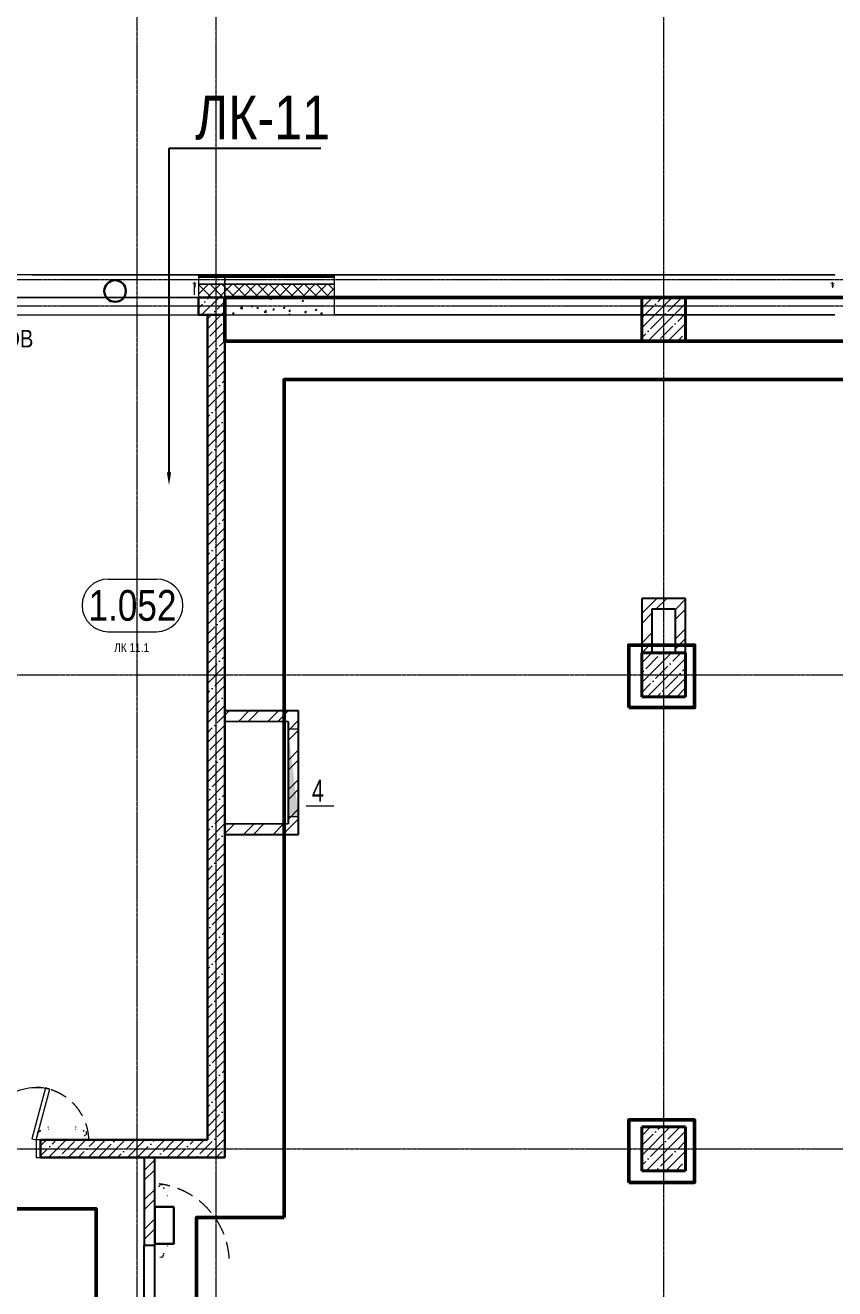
# Model space of a CAD drawing. Header units: millimetres. Extents: x -24360 to 609566, y -391049 to 148426.
# Drawn here: x 26325 to 35550, y 89305 to 103700 of the extents above; entities that cross this region are included whole.
import ezdxf
from ezdxf.enums import TextEntityAlignment as Align

# ---------------------------------------------------------------- set-up
doc = ezdxf.new("R2010")
doc.units = ezdxf.units.MM
for name, pattern in [('ACAD_ISO10W100', [18, 12, -3, 0, -3]), ('CENTER2', [28.575, 19.05, -3.175, 3.175, -3.175]), ('DASHED', [19.05, 12.7, -6.35]), ('HIDDEN2', [4.7625, 3.175, -1.5875])]:
    doc.linetypes.add(name, pattern=pattern)
doc.layers.get('Defpoints').update_dxf_attribs({"color": 140})
for name, color, linetype, lineweight in [('A-Wall-Open', 8, 'Continuous', 0), ('АР_Area', 5, 'Continuous', 5), ('АР_Двери_внутренние', 5, 'Continuous', 9), ('АР_Двери_внутренние_антипаника', 7, 'Continuous', 0), ('АР_Колонны', 70, 'Continuous', 30), ('АР_ЛК_марка', 6, 'Continuous', 5), ('АР_Отв. марка', 4, 'Continuous', 9), ('АР_Стены ЖБ', 7, 'Continuous', 30), ('АР_Стены кирпич', 32, 'Continuous', 25), ('АР_Стены ПЕНОблок', 52, 'Continuous', 20), ('АР_Тонкая', 254, 'Continuous', 5), ('АР_Утеплитель', 31, 'Continuous', 0), ('АР_Штриховка', 8, 'Continuous', 0), ('Витражные конструкции', 252, 'Continuous', 15), ('ОВ_Отверстия', 1, 'Continuous', 5), ('ОВ_Отопление', 30, 'Continuous', 5), ('Оси', 1, 'ACAD_ISO10W100', 13), ('РД_Отметка', 7, 'Continuous', 0)]:
    doc.layers.add(name, color=color, linetype=linetype, lineweight=lineweight)
for name, color, linetype, lineweight, true_color in [('АР_Оси_РД_100', 7, 'Continuous', 0, 0x525252), ('МАГНИТЫ', 7, 'Continuous', 0, 0xd100d1), ('РД_Витраж_вн', 7, 'Continuous', 25, 0x148aff), ('РД_Оси_100', 7, 'Continuous', 0, 0x525252), ('РД_проем_инж перемыч_фахверк', 7, 'Continuous', 18, 0xff1f1f)]:
    doc.layers.add(name, color=color, linetype=linetype, lineweight=lineweight, true_color=true_color)
for name, color, linetype, lineweight, plot in [('КР_Балки-0.5', 60, 'Continuous', 50, False), ('РД_Витраж_проем', 80, 'Continuous', 0, False), ('РД_Проем', 230, 'Continuous', 0, False)]:
    doc.layers.add(name, color=color, linetype=linetype, lineweight=lineweight, plot=plot)
doc.styles.add('Arial0', font='arial.ttf')
doc.styles.add('style1', font='ARIALN.TTF')

# ---------------------------------------------------------------- blocks, each defined once
blk = doc.blocks.new('СОШ_2200_АР_ОСИ_М100_28.05.24')
at = {"layer": 'АР_Оси_РД_100', "linetype": 'CENTER2'}
for p, q in [((27600, -6155), (27600, 139938.679)), ((-5954.958, 96300), (119910, 96300)), ((-5954.958, 90900), (119910, 90900))]:
    blk.add_line(p, q, dxfattribs=at)
for points in [[(28500, -6155), (28500, 139938.679)], [(33600, 139938.679), (33600, -6155)], [(119910, 100950), (119410, 100800), (-5454.958, 100800), (-5954.958, 100950)], [(119910, 100350), (119410, 100500), (-5454.958, 100500), (-5954.958, 100350)]]:
    blk.add_lwpolyline(points, dxfattribs=at)
blk = doc.blocks.new('VS_5i5x45')
for p, q in [((-5, -4), (-5, 4)), ((-5, 4), (-5, 4)), ((-1, 4), (-5, 4)), ((-5, 0), (-5, 4)), ((-1, 3), (-5, 3)), ((-5, 0), (-5, -4)), ((-1, 3), (-3, 3)), ((-1, 5), (-1, 4)), ((-1, 5), (-1, 5)), ((-1, 5), (-1, 0)), ((-1, 0), (-1, 5)), ((-1, 3), (24, 3)), ((-1, 0), (-1, -5)), ((-1, -5), (-1, 0)), ((24, 3), (25, -3)), ((24, 2), (24, 3)), ((24, 2), (25, -2)), ((24, 2), (25, 2)), ((25, 2), (26, 3)), ((25, 2), (26, -2)), ((26, 3), (27, -3)), ((26, 2), (26, 3)), ((26, 2), (27, -2)), ((26, 2), (27, 2)), ((27, 3), (28, -3)), ((27, 2), (27, 3)), ((28, 2), (27, 3)), ((27, 2), (28, -2)), ((28, 2), (29, -2)), ((28, 2), (29, 2)), ((29, 3), (30, -3)), ((30, 2), (29, 3)), ((29, 2), (29, 3)), ((29, 2), (30, -2)), ((30, 2), (30, -2)), ((30, 2), (31, 2)), ((31, 3), (32, -3)), ((31, 2), (31, 3)), ((31, 2), (31, 3)), ((31, 2), (32, -2)), ((31, 2), (32, -2)), ((31, 2), (33, 2)), ((33, 3), (34, -3)), ((33, 2), (33, 3)), ((33, 2), (33, 3)), ((33, 2), (33, -2)), ((33, 2), (34, -2)), ((33, 2), (34, 2)), ((34, 2), (35, 3)), ((34, 2), (35, -2)), ((35, 3), (36, -3)), ((35, 2), (35, 3)), ((35, 2), (36, -2)), ((35, 2), (36, 2)), ((36, 3), (37, -3)), ((36, 2), (36, 3)), ((37, 2), (36, 3)), ((36, 2), (37, -2)), ((37, 2), (38, -2)), ((37, 2), (38, 2)), ((38, 3), (39, -3)), ((38, 2), (38, 3)), ((39, 2), (38, 3)), ((38, 2), (39, -2)), ((39, 2), (39, -2)), ((39, 2), (40, 2)), ((40, 3), (41, -3)), ((40, 2), (40, 3)), ((40, 2), (40, 3)), ((40, 2), (42, 1)), ((40, 2), (41, -1)), ((40, 2), (41, -2)), ((42, 1), (42, 2)), ((42, 1), (42, 2)), ((42, 2), (43, -2)), ((42, 1), (44, 0)), ((42, 1), (42, -1)), ((42, 1), (43, -1)), ((43, -1), (44, 0)), ((-1, -3), (-5, -3)), ((-5, -4), (-5, -4)), ((-1, -4), (-5, -4)), ((-1, -3), (25, -3)), ((-1, -5), (-1, -4)), ((-1, -5), (-1, -5)), ((25, -2), (25, -3)), ((25, -2), (26, -2)), ((26, -2), (27, -3)), ((27, -2), (28, -2)), ((27, -2), (27, -3)), ((29, -2), (28, -3)), ((28, -2), (28, -3)), ((29, -2), (30, -2)), ((30, -2), (32, -2)), ((30, -2), (30, -3)), ((30, -2), (30, -3)), ((32, -2), (33, -2)), ((32, -2), (32, -3)), ((32, -2), (32, -3)), ((33, -2), (34, -3)), ((34, -2), (35, -2)), ((34, -2), (34, -3)), ((35, -2), (36, -3)), ((36, -2), (37, -2)), ((36, -2), (36, -3)), ((37, -2), (37, -3)), ((38, -2), (37, -3)), ((38, -2), (39, -2)), ((39, -2), (40, -2)), ((39, -2), (39, -3)), ((39, -2), (39, -3)), ((40, -2), (41, -2)), ((41, -1), (42, -1)), ((41, -1), (41, -3)), ((41, -2), (41, -3)), ((42, -1), (43, -2)), ((43, -1), (43, -2))]:
    blk.add_line(p, q)
for centre, radius, start, end in [((-4, 4), 1.48, 144.0604, 216.6704), ((6, 0), 10.5, 166.9324, 182.0307), ((-1, 4), 1.07, 125.3093, 234.6907), ((6, 0), 7.97, 159.8247, 200.1753), ((6, 0), 10.5, 177.9693, 193.0676), ((-4, -4), 1.48, 143.3296, 215.9396), ((-1, -4), 1.07, 125.3093, 234.6907)]:
    blk.add_arc(centre, radius, start, end)
blk = doc.blocks.new('крышка пустая')
at = {"layer": 'Витражные конструкции', "const_width": 0.6}
blk.add_lwpolyline([(28, 36), (10, 36), (5, 39), (-6, 39), (-12, 36), (-28, 36)], dxfattribs=at)
at = {"layer": 'Оси', "color": 1}
blk.add_line((0, 6), (0, 54), dxfattribs=at)
at = {"layer": 'Витражные конструкции', "ltscale": 25, "xscale": -1, "rotation": 89.99999999999997}
blk.add_blockref('VS_5i5x45', (0, 41), dxfattribs=at)
blk = doc.blocks.new('MOK-МаркаПом_овал_ареал')
for p, q in [((-2.75, 3), (2.75, 3)), ((-2.75, -3), (2.75, -3))]:
    blk.add_line(p, q)
for centre, radius, start, end in [((-2.75, 0), 3, 90, 270), ((2.75, 0), 3, 270, 90), ((-3.75, 0), 3.5, 0, 0.001)]:
    blk.add_arc(centre, radius, start, end)
at = {"color": 0, "style": 'style1'}
blk.add_attdef('АР-ПОМЕЩЕНИЕ:НОМЕР', text='', height=3.5, dxfattribs=at).set_placement((0, 0), align=Align.MIDDLE)
blk = doc.blocks.new('MOK-МаркаПроема инж.')
blk.add_line((-1.33, -1.75), (1.8, -1.75))
at = {"color": 0, "style": 'Arial0', "width": 0.7}
blk.add_attdef('АР-ПРОЕМ:Коробка', text='', height=2.5, dxfattribs=at).set_placement((0, 0), align=Align.MIDDLE)

msp = doc.modelspace()

# ---------------------------------------------------------------- hatches: boundary and pattern name
at = {"layer": 'АР_Штриховка', "linetype": 'Continuous', "lineweight": 0, "true_color": 0x000000}
h = msp.add_hatch(dxfattribs=at)
h.set_pattern_fill('_U', color=18, style=0, pattern_type=0)
h.set_pattern_definition([(360, (0, -3e-11), (-4e-22, 1), [])])
h.paths.add_polyline_path([(23899.999, 100855), (23899.999, 100830), (24499.999, 100830.002), (24499.999, 100855.002)], flags=0)
h.paths.add_polyline_path([(28300, 100855.011), (28300, 100830.011), (28599.999, 100830.012), (28599.999, 100855.012)], flags=0)
h = msp.add_hatch(dxfattribs=at)
h.set_pattern_fill('ANSI37', color=18, scale=30, angle=2e-20, style=0)
h.paths.add_polyline_path([(23900, 100750), (23900, 100600), (24500, 100600.002), (24500, 100750.002)], flags=0)
h.paths.add_polyline_path([(28300, 100750.011), (28300, 100600.011), (28600, 100600.012), (28600, 100750.012)], flags=0)
at = {"layer": 'АР_Штриховка', "linetype": 'Continuous', "lineweight": 5, "true_color": 0x000000}
h = msp.add_hatch(dxfattribs=at)
h.set_pattern_fill('ANSI35', color=18, scale=25, style=0)
h.paths.add_polyline_path([(28299.999, 100600), (28300, 100400), (28600, 100400.001), (28599.999, 100600.001)], flags=0)
h = msp.add_hatch(dxfattribs=at)
h.set_pattern_fill('ANSI35', color=18, scale=25, style=0)
h.paths.add_polyline_path([(33850, 100600), (33850, 100100), (33350, 100100), (33350, 100600)], flags=0)
h = msp.add_hatch(dxfattribs=at)
h.set_pattern_fill('ANSI35', color=18, scale=25, angle=-360, style=0)
h.paths.add_polyline_path([(28600, 100400), (28400, 100400), (28400, 91000), (28600, 90800)], flags=0)
at = {"layer": 'АР_Штриховка', "linetype": 'Continuous', "lineweight": 0, "true_color": 0x000000}
h = msp.add_hatch(dxfattribs=at)
h.set_pattern_fill('ANSI32', color=18, scale=25, style=0)
h.paths.add_polyline_path([(33350, 97170), (33470, 97050), (33730, 97050), (33850, 97170)], flags=0)
h = msp.add_hatch(dxfattribs=at)
h.set_pattern_fill('ANSI32', color=18, scale=25, angle=1.3e-14, style=0)
h.paths.add_polyline_path([(33350, 96550), (33470, 96550), (33470, 97050), (33350, 97170)], flags=0)
h = msp.add_hatch(dxfattribs=at)
h.set_pattern_fill('ANSI32', color=18, scale=25, angle=-360, style=0)
h.paths.add_polyline_path([(33850, 97170), (33730, 97050), (33730, 96550), (33850, 96550)], flags=0)
at = {"layer": 'АР_Штриховка', "linetype": 'Continuous', "lineweight": 5, "true_color": 0x000000}
h = msp.add_hatch(dxfattribs=at)
h.set_pattern_fill('ANSI35', color=18, scale=25, style=0)
h.paths.add_polyline_path([(33850, 96550), (33850, 96050), (33350, 96050), (33350, 96550)], flags=0)
at = {"layer": 'АР_Штриховка', "linetype": 'Continuous', "lineweight": 0, "true_color": 0x000000}
h = msp.add_hatch(dxfattribs=at)
h.set_pattern_fill('ANSI32', color=18, scale=25, angle=-360, style=0)
h.paths.add_polyline_path([(28600.251, 95890), (28600, 95770), (29320.406, 95768.494), (29440.406, 95888.244)], flags=0)
h = msp.add_hatch(dxfattribs=at)
h.set_pattern_fill('ANSI32', color=18, scale=25, angle=-360, style=0)
h.paths.add_polyline_path([(29440.406, 95888.244), (29320.406, 95768.494), (29320.406, 94600.545), (29440.406, 94480.636)], flags=0)
h = msp.add_hatch(dxfattribs=at)
h.set_pattern_fill('ANSI32', color=18, scale=25, angle=-360, style=0)
h.paths.add_polyline_path([(29440.406, 94480.636), (29320.406, 94600.545), (28600, 94600), (28600.091, 94480)], flags=0)
at = {"layer": 'АР_Штриховка', "linetype": 'Continuous', "lineweight": 5, "true_color": 0x000000}
h = msp.add_hatch(dxfattribs=at)
h.set_pattern_fill('ANSI35', color=18, scale=25, style=0)
h.paths.add_polyline_path([(33850, 91150), (33850, 90650), (33350, 90650), (33350, 91150)], flags=0)
h = msp.add_hatch(dxfattribs=at)
h.set_pattern_fill('ANSI35', color=18, scale=25, angle=360, style=0)
h.paths.add_polyline_path([(28600, 90800), (28400, 91000), (26500, 91000), (26500, 90800)], flags=0)
h.paths.add_polyline_path([(24700, 90800), (24700, 91000), (24400, 91000), (24400, 90800)], flags=0)
at = {"layer": 'АР_Штриховка', "linetype": 'Continuous', "lineweight": 0, "true_color": 0x000000}
h = msp.add_hatch(dxfattribs=at)
h.set_pattern_fill('ANSI32', color=18, scale=25, angle=-360, style=0)
h.paths.add_polyline_path([(27800, 90800), (27680, 90800), (27680, 89800), (27800, 89800)], flags=0)
h.paths.add_polyline_path([(27800, 87800), (27680, 87800), (27680, 87400), (27800, 87400)], flags=0)
at = {"layer": 'ОВ_Отверстия', "linetype": 'Continuous', "lineweight": 5, "true_color": 0x000000}
for points in [[(29320.406, 95685), (29320.406, 94685), (29380.406, 95185)], [(29320.406, 94685), (29440.406, 94685), (29380.406, 95185)]]:
    msp.add_hatch(color=18, dxfattribs=at).paths.add_polyline_path(points, flags=0)

# ---------------------------------------------------------------- linework, layer by layer
at = {"color": 2, "lineweight": 50}
for points in [[(29275, 90117.643), (29275, 99663), (44686.877, 99663), (44686.877, 90117.643)], [(13403, 90216), (27133, 90216), (27133, 86379)], [(29275, 90117.643), (28278, 90117.643), (28278, 71611), (44686.877, 71611), (44686.877, 90117.643)]]:
    msp.add_lwpolyline(points, dxfattribs=at)
for points in [[(33202, 95926), (33953, 95926), (33953, 96638), (33202, 96638)], [(33202, 90517.165), (33953, 90517.165), (33953, 91229.165), (33202, 91229.165)]]:
    msp.add_lwpolyline(points, close=True, dxfattribs=at)
at = {"layer": 'A-Wall-Open', "color": 18, "linetype": 'Continuous', "lineweight": 0, "true_color": 0x000000}
for p, q in [((26399.999, 100855.006), (28299.999, 100855.011)), ((29850, 100855), (35550, 100855)), ((26100.001, 100600), (28300.001, 100600)), ((26400, 100600.006), (28300, 100600.011)), ((26100.001, 100400), (28300.001, 100400)), ((29850, 100400), (35550, 100400))]:
    msp.add_line(p, q, dxfattribs=at)
at = {"layer": 'АР_Двери_внутренние', "color": 18, "linetype": 'Continuous', "lineweight": 9, "true_color": 0x000000}
for points in [[(26605.291, 91579.555), (26556.995, 91592.496), (26401.704, 91012.941), (26450, 91000)], [(26450, 90800), (26500, 90800), (26500, 91000), (26450, 91000)]]:
    msp.add_lwpolyline(points, close=True, dxfattribs=at)
at = {"layer": 'АР_Двери_внутренние', "color": 18, "linetype": 'Continuous', "lineweight": 9, "true_color": 0x000000, "extrusion": (0, 0, -1)}
msp.add_arc((-26450, 91000), 600, 0, 105, dxfattribs=at)
at = {"layer": 'АР_Двери_внутренние_антипаника', "color": 18, "linetype": 'DASHED', "lineweight": 0, "ltscale": 15, "true_color": 0x000000}
for centre, radius, start, end in [((26433.066, 90983.067), 617.165, 1.5733186, 88.4277149), ((27737.621, 89592.761), 914.173, 3.5898272, 82.9387636)]:
    msp.add_arc(centre, radius, start, end, dxfattribs=at)
at = {"layer": 'АР_Двери_внутренние_антипаника', "color": 18, "linetype": 'Continuous', "true_color": 0x000000}
for centre, radius, start, end in [((26587.033, 91147.145), 1, 0.0011429, 90.0011429), ((26587.033, 91122.678), 1, 270.0011429, 0.0011429), ((26900.28, 91147.151), 1, 90.0011429, 180.0011429), ((26900.281, 91122.684), 1, 180.0011429, 270.0011429), ((27463.758, 91042.621), 1000, 176.9230129, 179.0388329), ((25500.337, 91039.284), 1000, 3.3093829, 4.1227229), ((27986.981, 91039.333), 1000, 175.8795629, 176.6929029), ((26023.56, 91042.592), 1000, 0.9634529, 3.0792729), ((27842.6, 89490.782), 1000, 86.92187, 89.03769), ((27839.302, 91454.203), 1000, 273.30824, 274.12158), ((27922.675, 90367.505), 1, 180, 270), ((27947.142, 90367.505), 1, 270, 0), ((27839.302, 88703.302), 1000, 85.87842, 86.69176), ((27922.675, 89790), 1, 90, 180), ((27947.142, 89790), 1, 0, 90), ((27842.6, 90666.723), 1000, 270.96231, 273.07813)]:
    msp.add_arc(centre, radius, start, end, dxfattribs=at)
for p in [(26482.034, 91097.951), (27005.282, 91050.011), (27850, 90472.505), (27897.95, 89685)]:
    msp.add_point(p, dxfattribs=at)
at = {"layer": 'АР_Колонны', "color": 18, "linetype": 'HIDDEN2', "lineweight": 25, "true_color": 0x000000}
for p, q in [((33350, 100600), (33850, 100600)), ((33350, 100100), (33350, 100600)), ((33850, 100600), (33850, 100100)), ((33850, 100100), (33350, 100100)), ((33350, 96550), (33850, 96550)), ((33350, 96050), (33350, 96550)), ((33850, 96550), (33850, 96050)), ((33850, 96050), (33350, 96050)), ((33350, 91150), (33850, 91150)), ((33350, 90650), (33350, 91150)), ((33850, 91150), (33850, 90650)), ((33850, 90650), (33350, 90650))]:
    msp.add_line(p, q, dxfattribs=at)
at = {"layer": 'АР_Колонны', "color": 18, "linetype": 'Continuous', "lineweight": 30, "true_color": 0x000000}
for p, q in [((33350, 100600), (33350, 100100)), ((33850, 100600), (33350, 100600)), ((33850, 100100), (33850, 100600)), ((33350, 100100), (33850, 100100)), ((33350, 96550), (33350, 96050)), ((33850, 96550), (33350, 96550)), ((33850, 96050), (33850, 96550)), ((33350, 96050), (33850, 96050)), ((33350, 91150), (33350, 90650)), ((33850, 91150), (33350, 91150)), ((33850, 90650), (33850, 91150)), ((33350, 90650), (33850, 90650))]:
    msp.add_line(p, q, dxfattribs=at)
at = {"layer": 'АР_ЛК_марка', "color": 18, "linetype": 'ByBlock', "lineweight": -2, "true_color": 0x000000}
for p, q in [((27963.178, 98607.69), (27966.215, 102301.467)), ((27966.215, 102301.467), (28266.215, 102301.467)), ((28266.215, 102301.467), (29692.204, 102301.467))]:
    msp.add_line(p, q, dxfattribs=at)
at = {"layer": 'АР_ЛК_марка', "color": 18, "true_color": 0x000000}
msp.add_solid([(27988.178, 98607.669), (27963.054, 98457.69), (27938.178, 98607.711)], dxfattribs=at)
at = {"layer": 'АР_Стены ЖБ', "color": 18, "linetype": 'Continuous', "lineweight": 30, "true_color": 0x000000}
for p, q in [((28599.999, 100600.001), (28299.999, 100600)), ((28299.999, 100600), (28300, 100400)), ((28600, 100400.001), (28599.999, 100600.001)), ((28300, 100400), (28600, 100400.001)), ((28600, 100400), (28400, 100400)), ((28400, 100400), (28400, 91000)), ((28600, 90800), (28600, 100400)), ((28400, 91000), (26500, 91000)), ((26500, 91000), (26500, 90800)), ((26500, 90800), (28600, 90800))]:
    msp.add_line(p, q, dxfattribs=at)
at = {"layer": 'АР_Стены ЖБ', "color": 18, "linetype": 'Continuous', "lineweight": 40, "true_color": 0x000000}
for p, q in [((33350, 100100), (33350, 100600)), ((33350, 100600), (33850, 100600)), ((33850, 100600), (33850, 100100)), ((33850, 100100), (33350, 100100)), ((33350, 96050), (33350, 96550)), ((33350, 96550), (33850, 96550)), ((33850, 96550), (33850, 96050)), ((33850, 96050), (33350, 96050)), ((33350, 90650), (33350, 91150)), ((33350, 91150), (33850, 91150)), ((33850, 91150), (33850, 90650)), ((33850, 90650), (33350, 90650))]:
    msp.add_line(p, q, dxfattribs=at)
at = {"layer": 'АР_Стены кирпич', "color": 18, "linetype": 'Continuous', "lineweight": 25, "true_color": 0x000000}
for p, q in [((33850, 97170), (33350, 97170)), ((33350, 97170), (33350, 96550)), ((33850, 96550), (33850, 97170)), ((33470, 97050), (33730, 97050)), ((33470, 96550), (33470, 97050)), ((33730, 97050), (33730, 96550)), ((33350, 96550), (33470, 96550)), ((33730, 96550), (33850, 96550)), ((28600.251, 95890), (28600, 95770)), ((29440.406, 95888.244), (28600.251, 95890)), ((29440.406, 94480.636), (29440.406, 95888.244)), ((28600, 95770), (29320.406, 95768.494)), ((29320.406, 95768.494), (29320.406, 94600.545)), ((29320.406, 94600.545), (28600, 94600)), ((28600, 94600), (28600.091, 94480)), ((28600.091, 94480), (29440.406, 94480.636)), ((27800, 90800), (27680, 90800)), ((27680, 90800), (27680, 89800)), ((27800, 89800), (27800, 90800)), ((27680, 89800), (27800, 89800))]:
    msp.add_line(p, q, dxfattribs=at)
at = {"layer": 'АР_Стены ПЕНОблок', "color": 18, "linetype": 'Continuous', "lineweight": 20, "true_color": 0x000000}
for p, q in [((28600, 100600), (28600, 100400)), ((29850, 100600), (28600, 100600)), ((29850, 100400), (29850, 100600)), ((28600, 100400), (29850, 100400))]:
    msp.add_line(p, q, dxfattribs=at)
at = {"layer": 'АР_Тонкая', "color": 18, "linetype": 'Continuous', "lineweight": 5, "true_color": 0x000000}
for p, q in [((28599.999, 100855.012), (28300, 100855.011)), ((28300, 100855.011), (28300, 100830.011)), ((28599.999, 100830.012), (28300, 100830.011)), ((28300, 100830.011), (28599.999, 100830.012)), ((28300, 100830.011), (28300, 100750.011)), ((28599.999, 100830.012), (28599.999, 100855.012)), ((28600, 100750.012), (28599.999, 100830.012)), ((28600, 100855), (28600, 100830)), ((29850, 100855), (28600, 100855)), ((28600, 100830), (28600, 100750)), ((29850, 100830), (28600, 100830)), ((28600, 100830), (29850, 100830)), ((29850, 100830), (29850, 100855)), ((29850, 100750), (29850, 100830)), ((28300, 100750.011), (28600, 100750.012)), ((28600, 100750), (29850, 100750))]:
    msp.add_line(p, q, dxfattribs=at)
at = {"layer": 'АР_Утеплитель', "color": 18, "linetype": 'Continuous', "lineweight": 0, "true_color": 0x000000}
for p, q in [((28600, 100750.012), (28300, 100750.011)), ((28300, 100750.011), (28300, 100600.011)), ((28600, 100600.012), (28600, 100750.012)), ((28600, 100750), (28600, 100600)), ((29850, 100750), (28600, 100750)), ((29850, 100600), (29850, 100750)), ((28300, 100600.011), (28600, 100600.012)), ((28600, 100600), (29850, 100600))]:
    msp.add_line(p, q, dxfattribs=at)
at = {"layer": 'АР_Штриховка', "color": 18, "linetype": 'Continuous', "lineweight": 0, "true_color": 0x000000}
for p, q in [((28600, 100854), (29850, 100854)), ((28600, 100853), (29850, 100853)), ((28600, 100852), (29850, 100852)), ((28600, 100851), (29850, 100851)), ((28600, 100850), (29850, 100850)), ((28600, 100849), (29850, 100849)), ((28600, 100848), (29850, 100848)), ((28600, 100847), (29850, 100847)), ((28600, 100846), (29850, 100846)), ((28600, 100845), (29850, 100845)), ((28600, 100844), (29850, 100844)), ((28600, 100843), (29850, 100843)), ((28600, 100842), (29850, 100842)), ((28600, 100841), (29850, 100841)), ((28600, 100840), (29850, 100840)), ((28600, 100839), (29850, 100839)), ((28600, 100838), (29850, 100838)), ((28600, 100837), (29850, 100837)), ((28600, 100836), (29850, 100836)), ((28600, 100835), (29850, 100835)), ((28600, 100834), (29850, 100834)), ((28600, 100833), (29850, 100833)), ((28600, 100832), (29850, 100832)), ((28600, 100831), (29850, 100831)), ((28600, 100666.555), (28683.445, 100750)), ((28715.688, 100600), (28600, 100715.688)), ((28668.148, 100600), (28818.148, 100750)), ((28850.392, 100600), (28700.392, 100750)), ((28802.852, 100600), (28952.852, 100750)), ((28985.096, 100600), (28835.096, 100750)), ((28937.556, 100600), (29087.556, 100750)), ((29119.8, 100600), (28969.8, 100750)), ((29072.26, 100600), (29222.26, 100750)), ((29254.504, 100600), (29104.504, 100750)), ((29206.964, 100600), (29356.964, 100750)), ((29389.207, 100600), (29239.207, 100750)), ((29341.668, 100600), (29491.668, 100750)), ((29523.911, 100600), (29373.911, 100750)), ((29476.372, 100600), (29626.372, 100750)), ((29658.615, 100600), (29508.615, 100750)), ((29611.075, 100600), (29761.075, 100750)), ((29793.319, 100600), (29643.319, 100750)), ((29745.779, 100600), (29850, 100704.221)), ((29850, 100678.023), (29778.023, 100750)), ((28601.173, 100507.172), (28613.418, 100521.765)), ((28601.173, 100507.17), (28616.355, 100505.841)), ((28616.513, 100505.871), (28613.576, 100521.792)), ((28753.24, 100600), (28761.323, 100594.548)), ((28761.331, 100594.546), (28763.161, 100600)), ((28777.974, 100474.225), (28797.757, 100494.844)), ((28778.006, 100474.157), (28800.596, 100470.654)), ((28783.357, 100491.231), (28798.54, 100489.902)), ((28783.358, 100491.233), (28795.603, 100505.826)), ((28798.697, 100489.931), (28795.761, 100505.853)), ((28800.607, 100470.727), (28797.801, 100494.849)), ((28900.303, 100500.805), (28912.937, 100492.283)), ((28900.338, 100500.882), (28918.123, 100507.709)), ((28912.946, 100492.28), (28918.096, 100507.629)), ((28965.542, 100475.294), (28977.787, 100489.887)), ((28965.542, 100475.292), (28980.724, 100473.963)), ((28980.882, 100473.992), (28977.945, 100489.914)), ((29113.719, 100582.728), (29126.354, 100574.206)), ((29113.754, 100582.805), (29131.539, 100589.632)), ((29126.362, 100574.203), (29131.512, 100589.552)), ((29147.727, 100459.354), (29159.972, 100473.948)), ((29163.066, 100458.053), (29160.129, 100473.974)), ((29265.334, 100480.463), (29277.968, 100471.941)), ((29265.369, 100480.54), (29283.153, 100487.367)), ((29277.976, 100471.938), (29283.127, 100487.287)), ((29478.75, 100562.386), (29491.385, 100553.863)), ((29478.785, 100562.463), (29496.57, 100569.29)), ((29491.393, 100553.861), (29496.543, 100569.21)), ((29828.615, 100595.524), (29832.909, 100600)), ((29828.646, 100595.457), (29850, 100592.145)), ((29841.222, 100586.655), (29850, 100597.116)), ((29841.222, 100586.653), (29850, 100585.885)), ((29843.781, 100542.043), (29850, 100537.848)), ((29843.816, 100542.121), (29850, 100544.494)), ((28686.886, 100418.882), (28699.521, 100410.36)), ((28686.921, 100418.959), (28704.706, 100425.786)), ((28699.529, 100410.358), (28704.679, 100425.707)), ((29049.053, 100432.183), (29068.836, 100452.802)), ((29049.085, 100432.115), (29071.674, 100428.612)), ((29055.555, 100400), (29069.737, 100405.444)), ((29067.91, 100400), (29069.71, 100405.364)), ((29071.686, 100428.684), (29068.88, 100452.807)), ((29147.727, 100459.352), (29162.909, 100458.024)), ((29329.592, 100400), (29339.915, 100410.759)), ((29329.912, 100443.415), (29342.157, 100458.008)), ((29329.912, 100443.413), (29345.094, 100442.085)), ((29341.211, 100400), (29339.958, 100410.764)), ((29345.25, 100442.114), (29342.313, 100458.035)), ((29512.096, 100427.476), (29524.341, 100442.069)), ((29512.096, 100427.474), (29527.278, 100426.146)), ((29527.434, 100426.175), (29524.497, 100442.096)), ((29630.365, 100460.12), (29642.999, 100451.598)), ((29630.4, 100460.198), (29648.184, 100467.025)), ((29643.007, 100451.595), (29648.157, 100466.944)), ((29694.281, 100411.537), (29706.526, 100426.13)), ((29694.281, 100411.535), (29709.463, 100410.207)), ((29709.618, 100410.235), (29706.681, 100426.157))]:
    msp.add_line(p, q, dxfattribs=at)
at = {"layer": 'КР_Балки-0.5', "color": 18, "ltscale": 200, "true_color": 0x000000}
for p, q in [((28600, 100600), (105200, 100600)), ((28600, 100100), (28600, 100600)), ((28600, 100600), (105200, 100600)), ((28600, 100100), (28600, 100600)), ((105200, 100100), (28600, 100100)), ((105200, 100100), (28600, 100100))]:
    msp.add_line(p, q, dxfattribs=at)
at = {"layer": 'МАГНИТЫ', "color": 18, "lineweight": 30, "true_color": 0x000000}
for p, q in [((28016.672, 90236.682), (27800, 90236.682)), ((27800, 90236.682), (27800, 89817.008)), ((28016.672, 89817.008), (28016.672, 90236.682)), ((27800, 89817.008), (28016.672, 89817.008))]:
    msp.add_line(p, q, dxfattribs=at)
msp.add_circle((27348.554, 100671.524), 122.942, dxfattribs=at)
at = {"layer": 'ОВ_Отверстия', "color": 18, "linetype": 'Continuous', "lineweight": 9, "true_color": 0x000000}
for p, q in [((29320.406, 94685), (29320.406, 95685)), ((29320.406, 95685), (29440.406, 95685)), ((29440.406, 94685), (29440.406, 95685)), ((29320.406, 94685), (29440.406, 94685))]:
    msp.add_line(p, q, dxfattribs=at)
at = {"layer": 'РД_Витраж_вн', "color": 18, "linetype": 'Continuous', "lineweight": 25, "true_color": 0x000000}
for p, q in [((27680, 87800), (27680, 89800)), ((27800, 87800), (27800, 89800))]:
    msp.add_line(p, q, dxfattribs=at)
at = {"layer": 'РД_Витраж_проем', "color": 18, "linetype": 'Continuous', "lineweight": 0, "true_color": 0x000000}
for p, q in [((28300, 100855.011), (24500, 100855.002)), ((35550, 100855), (29850, 100855)), ((28300, 100600.011), (24500, 100600.002)), ((35550, 100400), (29850, 100400))]:
    msp.add_line(p, q, dxfattribs=at)
at = {"layer": 'РД_Отметка', "color": 18, "true_color": 0x000000}
msp.add_lwpolyline([(28255.007, 100629.576), (28255.007, 100771.729)], dxfattribs=at)
at = {"layer": 'РД_Проем', "color": 18, "linetype": 'Continuous', "lineweight": 0, "true_color": 0x000000}
for p, q in [((27680, 87800), (27680, 89800)), ((27800, 87800), (27800, 89800))]:
    msp.add_line(p, q, dxfattribs=at)
at = {"layer": 'РД_проем_инж перемыч_фахверк', "color": 18, "linetype": 'Continuous', "lineweight": 18, "true_color": 0x000000}
for p, q in [((27680, 87800), (27680, 89800)), ((27800, 87800), (27800, 89800))]:
    msp.add_line(p, q, dxfattribs=at)

# ---------------------------------------------------------------- block references
at = {"layer": 'АР_Area', "color": 18, "linetype": 'Continuous', "lineweight": 5, "true_color": 0x000000}
ref = msp.add_blockref('MOK-МаркаПом_овал_ареал', (27546.697, 97090.904), dxfattribs=dict(at, xscale=100, yscale=100, zscale=100))
ref.add_attrib('АР-ПОМЕЩЕНИЕ:НОМЕР', '1.052', dxfattribs={"layer": '0', "color": 0, "height": 350, "style": 'style1'}).set_placement((27546.697, 97090.904), align=Align.MIDDLE)
ref.add_attrib('АР-ПОМЕЩЕНИЕ:НАИМЕНОВАНИЕ', 'ЛК 11.1', dxfattribs={"layer": 'Defpoints', "color": 2, "height": 100, "style": 'style1'}).set_placement((27537.282, 96609.511), align=Align.MIDDLE)
at = {"layer": 'АР_Отв. марка', "color": 18, "linetype": 'Continuous', "lineweight": 9, "true_color": 0x000000, "xscale": 100, "yscale": 100, "zscale": 100}
msp.add_blockref('MOK-МаркаПроема инж.', (29659.803, 94980.26, -20), dxfattribs=at).add_auto_attribs({'АР-ПРОЕМ:Коробка': '4'})
at = {"layer": 'Витражные конструкции', "color": 18, "ltscale": 35, "true_color": 0x000000}
for p in [(28255.007, 100717.997), (35525.008, 100718)]:
    msp.add_blockref('крышка пустая', p, dxfattribs=at)
at = {"layer": 'РД_Оси_100'}
msp.add_blockref('СОШ_2200_АР_ОСИ_М100_28.05.24', (0, 0), dxfattribs=at)

# ---------------------------------------------------------------- texts
at = {"layer": 'АР_ЛК_марка', "color": 18, "lineweight": 50, "true_color": 0x000000, "style": 'style1'}
for s, p in [('ЛК', (28261.44, 102399.42)), ('-11', (28970.513, 102399.42))]:
    msp.add_text(s, height=500, dxfattribs=at).set_placement(p)
at = {"layer": 'ОВ_Отопление', "color": 18, "lineweight": 50, "true_color": 0x000000, "style": 'style1'}
msp.add_text('ОВ', height=200, dxfattribs=at).set_placement((26086.071, 100029.404))

doc.saveas('drawing.dxf')
